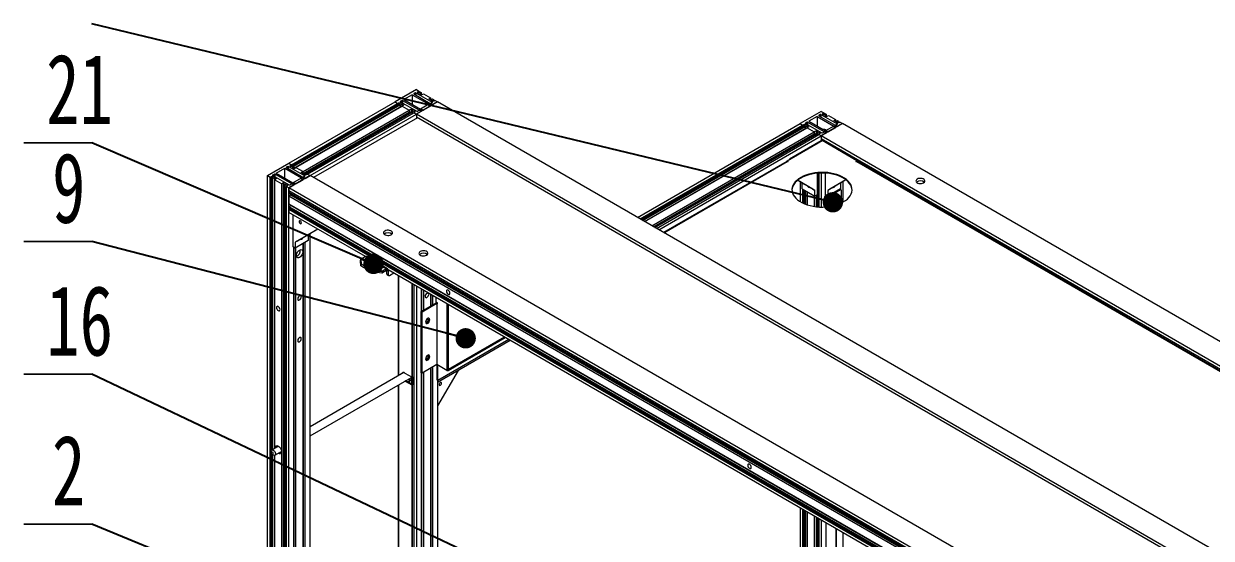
# Model space of a CAD drawing. Header units: millimetres. Extents: x 2 to 8402, y 4 to 5944.
# Drawn here: x 3180 to 4366, y 2655 to 3168 of the extents above; entities that cross this region are included whole.
import ezdxf

# ---------------------------------------------------------------- set-up
doc = ezdxf.new("R2010")
doc.units = ezdxf.units.MM
doc.header["$LTSCALE"] = 20
doc.layers.add('A-TITLEBLOCK', color=7, linetype='Continuous', lineweight=15)
doc.styles.add('SLDTEXTSTYLE1', font='TXT', dxfattribs={"width": 0.7})
doc.dimstyles.new('SLDDIMSTYLE1', dxfattribs={"dimtxt": 0.18, "dimasz": 20.32, "dimexe": 0, "dimexo": 0.0625, "dimgap": 0, "dimtad": 0, "dimtih": 1, "dimtoh": 1, "dimdec": 0, "dimrnd": 1e-09, "dimzin": 0, "dimdsep": 46, "dimtxsty": 'Standard', "dimblk1": 'DOT', "dimblk2": 'DOT', "dimsah": 1, "dimcen": 0.09, "dimadec": 0, "dimazin": 0, "dimtfac": 20.32, "dimtdec": 0, "dimtofl": 0, "dimtmove": 0, "dimatfit": 3, "dimldrblk": 'DOT', "dimfxl": 0, "dimfrac": 2, "dimtolj": 1, "dimtzin": 0, "dimarcsym": 0})

# ---------------------------------------------------------------- blocks, each defined once
blk = doc.blocks.new('_DOT')
at = {"color": 0, "linetype": 'ByBlock', "lineweight": -2}
blk.add_line((-0.5, 0), (-1, 0), dxfattribs=at)
at = {"color": 0, "linetype": 'ByBlock', "const_width": 0.5}
blk.add_lwpolyline([(-0.25, 0, 1), (0.25, 0, 1)], format="xyb", close=True, dxfattribs=at)
blk = doc.blocks.new('SW_NOTE_17')
at = {"layer": 'A-TITLEBLOCK', "color": 0}
for p, q in [((-67.9, 0), (0, 0)), ((0, 0), (-67.9, 0)), ((-67.9, 0), (0, 0)), ((0, 0), (-67.9, 0)), ((-67.9, 0), (0, 0)), ((0, 0), (-67.9, 0))]:
    blk.add_line(p, q, dxfattribs=at)
at = {"layer": 'A-TITLEBLOCK', "color": 0, "insert": (-23.1, 88.7), "char_height": 70, "attachment_point": 2, "style": 'SLDTEXTSTYLE1'}
blk.add_mtext('2', dxfattribs=at)
blk = doc.blocks.new('SW_NOTE_20')
at = {"layer": 'A-TITLEBLOCK', "color": 0}
for p, q in [((-67.9, 0), (0, 0)), ((0, 0), (-67.9, 0)), ((-67.9, 0), (0, 0)), ((0, 0), (-67.9, 0)), ((-67.9, 0), (0, 0)), ((0, 0), (-67.9, 0))]:
    blk.add_line(p, q, dxfattribs=at)
at = {"layer": 'A-TITLEBLOCK', "color": 0, "insert": (-23, 88.7), "char_height": 70, "attachment_point": 2, "style": 'SLDTEXTSTYLE1'}
blk.add_mtext('9', dxfattribs=at)
blk = doc.blocks.new('SW_NOTE_21')
at = {"layer": 'A-TITLEBLOCK', "color": 0}
for p, q in [((-67.9, 0), (0, 0)), ((0, 0), (-67.9, 0)), ((-67.9, 0), (0, 0)), ((0, 0), (-67.9, 0)), ((-67.9, 0), (0, 0)), ((0, 0), (-67.9, 0))]:
    blk.add_line(p, q, dxfattribs=at)
at = {"layer": 'A-TITLEBLOCK', "color": 0, "insert": (-12.2, 88.7), "char_height": 70, "attachment_point": 2, "style": 'SLDTEXTSTYLE1'}
blk.add_mtext('21', dxfattribs=at)
blk = doc.blocks.new('SW_NOTE_22')
at = {"layer": 'A-TITLEBLOCK', "color": 0}
for p, q in [((-67.9, 0), (0, 0)), ((0, 0), (-67.9, 0)), ((-67.9, 0), (0, 0)), ((0, 0), (-67.9, 0)), ((-67.9, 0), (0, 0)), ((0, 0), (-67.9, 0))]:
    blk.add_line(p, q, dxfattribs=at)
at = {"layer": 'A-TITLEBLOCK', "color": 0, "insert": (-12.1, 88.7), "char_height": 70, "attachment_point": 2, "style": 'SLDTEXTSTYLE1'}
blk.add_mtext('16', dxfattribs=at)

msp = doc.modelspace()

# ---------------------------------------------------------------- linework, layer by layer
at = {"color": 7, "linetype": 'Continuous', "lineweight": 15}
for p, q in [((3572.058, 3102.343), (3550.845, 3090.097)), ((3567.992, 3097.343), (3559.507, 3092.444)), ((3567.992, 3097.343), (3584.609, 3087.75)), ((3567.992, 3097.343), (3567.992, 3087.546)), ((3570.998, 3099.282), (3569.583, 3098.465)), ((3569.583, 3098.057), (3585.847, 3088.668)), ((3571.705, 3099.282), (3587.968, 3089.893)), ((3572.058, 3102.343), (3574.533, 3100.915)), ((3573.826, 3100.098), (3572.765, 3099.486)), ((3572.765, 3099.486), (3573.826, 3098.874)), ((3574.533, 3100.915), (3573.472, 3100.302)), ((3573.472, 3100.302), (3573.826, 3100.098)), ((3573.826, 3098.874), (3575.947, 3100.098)), ((3573.826, 3100.098), (3573.826, 3098.874)), ((3574.533, 3100.915), (3574.533, 3099.282)), ((3577.008, 3099.486), (3575.24, 3098.465)), ((3575.24, 3098.465), (3577.361, 3097.241)), ((3575.947, 3100.098), (3577.008, 3099.486)), ((3577.008, 3099.486), (3577.008, 3097.445)), ((3577.361, 3097.241), (3579.129, 3098.261)), ((3579.129, 3098.261), (3586.2, 3094.179)), ((3444.779, 3028.867), (3550.845, 3090.097)), ((3447.254, 3027.438), (3553.32, 3088.668)), ((3447.254, 3026.213), (3553.32, 3087.444)), ((3448.668, 3026.621), (3554.734, 3087.852)), ((3449.729, 3026.009), (3555.795, 3087.24)), ((3449.729, 3023.968), (3555.795, 3085.198)), ((3451.85, 3024.785), (3557.916, 3086.015)), ((3550.845, 3090.097), (3553.32, 3088.668)), ((3553.32, 3088.668), (3554.381, 3089.281)), ((3553.32, 3088.668), (3553.32, 3087.444)), ((3553.32, 3087.444), (3553.673, 3087.24)), ((3554.381, 3089.281), (3554.734, 3089.077)), ((3554.381, 3089.281), (3554.381, 3087.648)), ((3554.734, 3089.077), (3555.795, 3089.689)), ((3556.855, 3089.077), (3554.734, 3087.852)), ((3554.734, 3089.077), (3554.734, 3087.852)), ((3554.734, 3087.852), (3555.795, 3087.24)), ((3555.795, 3089.689), (3556.855, 3089.077)), ((3555.795, 3089.689), (3555.795, 3088.464)), ((3555.795, 3087.24), (3557.562, 3088.26)), ((3555.795, 3087.24), (3555.795, 3085.198)), ((3555.795, 3085.198), (3556.148, 3084.994)), ((3556.148, 3090.709), (3557.562, 3091.526)), ((3556.148, 3090.301), (3572.412, 3080.913)), ((3557.562, 3088.26), (3559.684, 3087.036)), ((3557.562, 3088.26), (3557.562, 3085.811)), ((3559.684, 3087.036), (3557.916, 3086.015)), ((3557.916, 3086.015), (3564.987, 3081.933)), ((3558.27, 3091.526), (3574.533, 3082.137)), ((3559.507, 3092.444), (3576.124, 3082.852)), ((3593.271, 3090.097), (3572.058, 3077.851)), ((3584.609, 3087.75), (3576.124, 3082.852)), ((3586.2, 3086.015), (3579.129, 3081.933)), ((3584.433, 3093.159), (3586.2, 3094.179)), ((3586.554, 3091.934), (3584.433, 3093.159)), ((3586.554, 3088.26), (3584.433, 3087.036)), ((3584.433, 3087.036), (3586.2, 3086.015)), ((3586.2, 3094.179), (3586.2, 3092.138)), ((3588.322, 3092.955), (3586.554, 3091.934)), ((3587.968, 3089.485), (3586.554, 3088.668)), ((3588.322, 3087.24), (3586.554, 3088.26)), ((3586.554, 3088.26), (3586.554, 3086.219)), ((3587.261, 3091.118), (3589.382, 3092.342)), ((3588.322, 3090.505), (3587.261, 3091.118)), ((3589.382, 3092.342), (3588.322, 3092.955)), ((3589.382, 3091.118), (3588.322, 3090.505)), ((3593.271, 3090.097), (3588.322, 3087.24)), ((3589.382, 3092.342), (3589.382, 3091.118)), ((3589.736, 3090.914), (3589.382, 3091.118)), ((3590.797, 3091.526), (3589.736, 3090.914)), ((3590.797, 3091.526), (3593.271, 3090.097)), ((4513.217, 2559.024), (3593.271, 3090.097)), ((3458.921, 3020.702), (3564.987, 3081.933)), ((3458.921, 3018.661), (3564.987, 3079.892)), ((3461.042, 3019.478), (3567.108, 3080.708)), ((3462.103, 3018.866), (3568.169, 3080.096)), ((3463.517, 3018.049), (3569.583, 3079.28)), ((3465.992, 3016.62), (3572.058, 3077.851)), ((3573.084, 3074.401), (3469.493, 3014.6)), ((3566.755, 3082.954), (3564.987, 3081.933)), ((3564.987, 3081.933), (3564.987, 3079.892)), ((3565.34, 3079.688), (3564.987, 3079.892)), ((3568.876, 3081.729), (3566.755, 3082.954)), ((3566.755, 3082.954), (3566.755, 3080.504)), ((3567.108, 3080.708), (3568.876, 3081.729)), ((3567.108, 3080.708), (3568.169, 3080.096)), ((3570.29, 3081.321), (3568.169, 3080.096)), ((3568.169, 3080.096), (3568.169, 3078.463)), ((3569.583, 3079.28), (3570.644, 3079.892)), ((3569.583, 3079.28), (3572.058, 3077.851)), ((3571.351, 3080.708), (3570.29, 3081.321)), ((3570.29, 3081.321), (3570.29, 3080.096)), ((3570.29, 3080.096), (3571.351, 3080.708)), ((3570.644, 3079.892), (3570.29, 3080.096)), ((3570.29, 3080.096), (3570.29, 3079.688)), ((3577.008, 3080.708), (3572.058, 3077.851)), ((3572.058, 3077.851), (3572.058, 3073.809)), ((4492.004, 2546.778), (3572.058, 3077.851)), ((3572.058, 3077.851), (3572.058, 3074.993)), ((4489.529, 2545.349), (3572.058, 3074.993)), ((3573.119, 3080.913), (3574.533, 3081.729)), ((3575.24, 3081.729), (3577.361, 3082.954)), ((3577.008, 3080.708), (3575.24, 3081.729)), ((3577.361, 3082.954), (3579.129, 3081.933)), ((3577.361, 3082.954), (3577.361, 3080.913)), ((3976.523, 3080.667), (3955.31, 3068.421)), ((3972.457, 3075.667), (3963.972, 3070.768)), ((3972.457, 3075.667), (3989.074, 3066.074)), ((3972.457, 3075.667), (3972.457, 3065.87)), ((3975.463, 3077.605), (3974.048, 3076.789)), ((3974.048, 3076.381), (3990.312, 3066.992)), ((3976.17, 3077.605), (3992.433, 3068.217)), ((3976.523, 3080.667), (3978.998, 3079.238)), ((3978.291, 3078.422), (3977.23, 3077.81)), ((3977.23, 3077.81), (3978.291, 3077.197)), ((3978.998, 3079.238), (3977.937, 3078.626)), ((3977.937, 3078.626), (3978.291, 3078.422)), ((3978.291, 3077.197), (3980.412, 3078.422)), ((3978.291, 3078.422), (3978.291, 3077.197)), ((3978.998, 3079.238), (3978.998, 3077.605)), ((3981.473, 3077.81), (3979.705, 3076.789)), ((3979.705, 3076.789), (3981.827, 3075.564)), ((3980.412, 3078.422), (3981.473, 3077.81)), ((3981.473, 3077.81), (3981.473, 3075.769)), ((3981.827, 3075.564), (3983.594, 3076.585)), ((3983.594, 3076.585), (3990.665, 3072.503)), ((3988.898, 3071.482), (3990.665, 3072.503)), ((3990.665, 3072.503), (3990.665, 3070.462)), ((3793.065, 2974.759), (3955.31, 3068.421)), ((3795.54, 2973.33), (3957.785, 3066.992)), ((3796.601, 2972.718), (3957.785, 3065.767)), ((3796.954, 2972.514), (3959.199, 3066.176)), ((3798.015, 2971.901), (3960.26, 3065.563)), ((3799.783, 2970.881), (3960.26, 3063.522)), ((3800.136, 2970.677), (3962.381, 3064.339)), ((3807.207, 2966.595), (3969.452, 3060.257)), ((3955.31, 3068.421), (3957.785, 3066.992)), ((3957.785, 3066.992), (3958.846, 3067.604)), ((3957.785, 3066.992), (3957.785, 3065.767)), ((3957.785, 3065.767), (3958.138, 3065.563)), ((3958.846, 3067.604), (3959.199, 3067.4)), ((3958.846, 3067.604), (3958.846, 3065.972)), ((3959.199, 3067.4), (3960.26, 3068.013)), ((3961.32, 3067.4), (3959.199, 3066.176)), ((3959.199, 3067.4), (3959.199, 3066.176)), ((3959.199, 3066.176), (3960.26, 3065.563)), ((3960.26, 3068.013), (3961.32, 3067.4)), ((3960.26, 3068.013), (3960.26, 3066.788)), ((3960.26, 3065.563), (3962.028, 3066.584)), ((3960.26, 3065.563), (3960.26, 3063.522)), ((3960.26, 3063.522), (3960.613, 3063.318)), ((3960.613, 3069.033), (3962.028, 3069.85)), ((3960.613, 3068.625), (3976.877, 3059.236)), ((3962.028, 3066.584), (3964.149, 3065.359)), ((3962.028, 3066.584), (3962.028, 3064.135)), ((3964.149, 3065.359), (3962.381, 3064.339)), ((3962.381, 3064.339), (3969.452, 3060.257)), ((3962.735, 3069.85), (3978.998, 3060.461)), ((3963.972, 3070.768), (3980.589, 3061.175)), ((3971.22, 3061.277), (3969.452, 3060.257)), ((3969.452, 3060.257), (3969.452, 3058.215)), ((3973.341, 3060.053), (3971.22, 3061.277)), ((3971.22, 3061.277), (3971.22, 3058.828)), ((3971.573, 3059.032), (3973.341, 3060.053)), ((3997.736, 3068.421), (3976.523, 3056.175)), ((3977.584, 3059.236), (3978.998, 3060.053)), ((3979.797, 3062.681), (3978.889, 3062.157)), ((3979.149, 3062.307), (3979.337, 3062.73)), ((3979.705, 3060.053), (3981.827, 3061.277)), ((3981.473, 3059.032), (3979.705, 3060.053)), ((3989.074, 3066.074), (3980.589, 3061.175)), ((3981.827, 3061.277), (3983.594, 3060.257)), ((3981.827, 3061.277), (3981.827, 3059.236)), ((3990.665, 3064.339), (3983.594, 3060.257)), ((3991.019, 3070.258), (3988.898, 3071.482)), ((3991.019, 3066.584), (3988.898, 3065.359)), ((3988.898, 3065.359), (3990.665, 3064.339)), ((3992.787, 3071.278), (3991.019, 3070.258)), ((3992.433, 3067.809), (3991.019, 3066.992)), ((3992.787, 3065.563), (3991.019, 3066.584)), ((3991.019, 3066.584), (3991.019, 3064.543)), ((3991.726, 3069.441), (3993.847, 3070.666)), ((3992.787, 3068.829), (3991.726, 3069.441)), ((3993.847, 3070.666), (3992.787, 3071.278)), ((3993.847, 3069.441), (3992.787, 3068.829)), ((3997.736, 3068.421), (3992.787, 3065.563)), ((3993.847, 3070.666), (3993.847, 3069.441)), ((3994.201, 3069.237), (3993.847, 3069.441)), ((3995.262, 3069.85), (3994.201, 3069.237)), ((3995.262, 3069.85), (3997.736, 3068.421)), ((4917.682, 2537.347), (3997.736, 3068.421)), ((3808.975, 2965.574), (3969.452, 3058.215)), ((3809.328, 2965.37), (3971.573, 3059.032)), ((3810.389, 2964.758), (3972.634, 3058.42)), ((3811.803, 2963.941), (3974.048, 3057.603)), ((3814.278, 2962.513), (3976.523, 3056.175)), ((3942.441, 3031.437), (3977.23, 3051.521)), ((3976.523, 3051.275), (3944.703, 3032.906)), ((3969.805, 3058.011), (3969.452, 3058.215)), ((3971.573, 3059.032), (3972.634, 3058.42)), ((3974.755, 3059.644), (3972.634, 3058.42)), ((3972.634, 3058.42), (3972.634, 3056.787)), ((3974.048, 3057.603), (3975.109, 3058.216)), ((3974.048, 3057.603), (3976.523, 3056.175)), ((3975.816, 3059.032), (3974.755, 3059.644)), ((3974.755, 3059.644), (3974.755, 3058.42)), ((3974.755, 3058.42), (3975.816, 3059.032)), ((3975.109, 3058.216), (3974.755, 3058.42)), ((3974.755, 3058.42), (3974.755, 3058.012)), ((3981.473, 3059.032), (3976.523, 3056.175)), ((4896.469, 2525.101), (3976.523, 3056.175)), ((3976.523, 3056.175), (3976.523, 3053.317)), ((3976.523, 3056.175), (3976.523, 3051.275)), ((4893.994, 2523.672), (3976.523, 3053.317)), ((3977.938, 3052.5), (3976.523, 3051.684)), ((3977.018, 3051.398), (3976.523, 3051.684)), ((3976.523, 3051.684), (3976.523, 3051.275)), ((3976.665, 3051.194), (3976.523, 3051.275)), ((4012.02, 3031.437), (3977.23, 3051.521)), ((3423.566, 3016.62), (3444.779, 3028.867)), ((3443.718, 3025.805), (3442.304, 3024.989)), ((3442.304, 3024.58), (3458.568, 3015.192)), ((3444.425, 3025.805), (3460.689, 3016.416)), ((3444.779, 3028.867), (3447.254, 3027.438)), ((3446.547, 3026.621), (3445.486, 3026.009)), ((3445.486, 3026.009), (3446.547, 3025.397)), ((3447.254, 3027.438), (3446.193, 3026.826)), ((3446.193, 3026.826), (3446.547, 3026.621)), ((3446.547, 3025.397), (3448.668, 3026.621)), ((3446.547, 3025.397), (3446.547, 3026.621)), ((3447.254, 3027.438), (3447.254, 3026.213)), ((3447.254, 3025.805), (3447.254, 3027.438)), ((3447.254, 3026.213), (3447.607, 3026.009)), ((3449.729, 3026.009), (3447.961, 3024.989)), ((3447.961, 3024.989), (3450.082, 3023.764)), ((3448.668, 3026.621), (3449.729, 3026.009)), ((3449.729, 3026.009), (3449.729, 3023.968)), ((3450.082, 3023.764), (3451.85, 3024.785)), ((3451.85, 3024.785), (3458.921, 3020.702)), ((3942.041, 3030.823), (3818.994, 2959.79)), ((3942.441, 3031.437), (3943.572, 3030.784)), ((3942.441, 3030.784), (3942.441, 3031.437)), ((3943.006, 3030.457), (3942.441, 3030.784)), ((3943.572, 3030.784), (3943.006, 3030.457)), ((3944.703, 3032.906), (3944.845, 3032.825)), ((3944.703, 3032.906), (3944.703, 3032.743)), ((4010.889, 3030.784), (4012.02, 3031.437)), ((4011.454, 3030.457), (4010.889, 3030.784)), ((4012.02, 3030.784), (4011.454, 3030.457)), ((4012.02, 3030.784), (4012.02, 3031.437)), ((4860.76, 2541.225), (4012.02, 3031.192)), ((4012.02, 3030.784), (4859.841, 2541.347)), ((4860.241, 2541.387), (4012.42, 3030.823)), ((3423.566, 3016.62), (3426.041, 3015.192)), ((3423.566, 2182.932), (3423.566, 3016.62)), ((3426.041, 3015.192), (3427.101, 3015.804)), ((3426.041, 2181.504), (3426.041, 3015.192)), ((3427.101, 3015.804), (3427.455, 3015.6)), ((3427.101, 2182.116), (3427.101, 3015.804)), ((3427.455, 3015.6), (3428.515, 3016.212)), ((3429.576, 3015.6), (3427.455, 3014.375)), ((3427.455, 3014.375), (3427.455, 3015.6)), ((3427.455, 3014.375), (3428.516, 3013.763)), ((3427.455, 2742.597), (3427.455, 3014.375)), ((3428.515, 3016.212), (3429.576, 3015.6)), ((3428.515, 3014.988), (3428.515, 3016.212)), ((3428.516, 3013.763), (3430.283, 3014.784)), ((3428.516, 2743.279), (3428.516, 3013.763)), ((3428.869, 3017.233), (3430.283, 3018.049)), ((3428.869, 3016.825), (3445.133, 3007.436)), ((3430.283, 3014.784), (3432.405, 3013.559)), ((3430.283, 2744.299), (3430.283, 3014.784)), ((3432.405, 3013.559), (3430.637, 3012.538)), ((3430.637, 3012.538), (3437.708, 3008.456)), ((3430.637, 2744.503), (3430.637, 3012.538)), ((3430.99, 3018.049), (3447.254, 3008.66)), ((3432.228, 3018.968), (3440.713, 3023.866)), ((3432.228, 3018.968), (3448.845, 3009.375)), ((3440.713, 3023.866), (3457.33, 3014.273)), ((3440.713, 3014.069), (3440.713, 3023.866)), ((3465.992, 3016.62), (3444.779, 3004.374)), ((3448.845, 3009.375), (3457.33, 3014.273)), ((3451.85, 3008.456), (3458.921, 3012.538)), ((3457.153, 3019.682), (3458.921, 3020.702)), ((3459.275, 3018.457), (3457.153, 3019.682)), ((3459.275, 3014.784), (3457.153, 3013.559)), ((3457.153, 3013.559), (3458.921, 3012.538)), ((3458.921, 3018.661), (3458.921, 3020.702)), ((3461.042, 3019.478), (3459.275, 3018.457)), ((3460.689, 3016.008), (3459.275, 3015.192)), ((3461.042, 3013.763), (3459.275, 3014.784)), ((3459.275, 3012.743), (3459.275, 3014.784)), ((3459.982, 3017.641), (3462.103, 3018.866)), ((3461.042, 3017.029), (3459.982, 3017.641)), ((3462.103, 3018.866), (3461.042, 3019.478)), ((3462.103, 3017.641), (3461.042, 3017.029)), ((3461.042, 3013.763), (3465.992, 3016.62)), ((3462.103, 3017.641), (3462.103, 3018.866)), ((3462.457, 3017.437), (3462.103, 3017.641)), ((3463.517, 3018.049), (3462.457, 3017.437)), ((3463.517, 3018.049), (3465.992, 3016.62)), ((4385.938, 2485.547), (3465.992, 3016.62)), ((3972.281, 3018.964), (3972.281, 2997.383)), ((3972.634, 3018.997), (3972.634, 2985.422)), ((3974.048, 3019.104), (3974.048, 2985.315)), ((3976.523, 3019.197), (3976.523, 2985.222)), ((3980.766, 2997.383), (3980.766, 3019.081)), ((3439.476, 3009.477), (3437.708, 3008.456)), ((3437.708, 2174.768), (3437.708, 3008.456)), ((3441.597, 3008.252), (3439.476, 3009.477)), ((3439.476, 2175.789), (3439.476, 3009.477)), ((3439.829, 3007.232), (3441.597, 3008.252)), ((3440.89, 3006.619), (3439.829, 3007.232)), ((3439.829, 2173.544), (3439.829, 3007.232)), ((3443.011, 3007.844), (3440.89, 3006.619)), ((3440.89, 2172.931), (3440.89, 3006.619)), ((3442.304, 3005.803), (3443.365, 3006.415)), ((3442.304, 3005.803), (3444.779, 3004.374)), ((3442.304, 2172.115), (3442.304, 3005.803)), ((3444.072, 3007.232), (3443.011, 3007.844)), ((3443.011, 3006.62), (3443.011, 3007.844)), ((3443.011, 3006.619), (3444.072, 3007.232)), ((3443.365, 3006.415), (3443.011, 3006.619)), ((3443.011, 3006.211), (3443.011, 3006.619)), ((3444.779, 3004.374), (3449.729, 3007.232)), ((3444.779, 2170.686), (3444.779, 3004.374)), ((4364.725, 2473.301), (3444.779, 3004.374)), ((3444.779, 3004.374), (3444.779, 3001.516)), ((4364.725, 2470.443), (3444.779, 3001.516)), ((3446.193, 3000.7), (3444.779, 2999.883)), ((3445.84, 3007.436), (3447.254, 3008.252)), ((3447.961, 3008.252), (3450.082, 3009.477)), ((3449.729, 3007.232), (3447.961, 3008.252)), ((3450.082, 3009.477), (3451.85, 3008.456)), ((3450.082, 3007.436), (3450.082, 3009.477)), ((3959.553, 3007.998), (3952.773, 3011.913)), ((3957.431, 3009.222), (3952.773, 3011.912)), ((3968.038, 3003.099), (3952.774, 3011.914)), ((3970.159, 3001.875), (3952.775, 3011.914)), ((3955.31, 3010.447), (3955.31, 2990.712)), ((3957.431, 3009.222), (3959.553, 3007.998)), ((3957.431, 3003.506), (3957.431, 3009.222)), ((3957.431, 3003.506), (3970.159, 2996.159)), ((3957.785, 3003.302), (3957.785, 2989.348)), ((3958.846, 3002.69), (3958.846, 2988.851)), ((3959.199, 3002.486), (3959.199, 2988.695)), ((3959.553, 3007.999), (3959.553, 3007.998)), ((3960.26, 3001.874), (3960.26, 2988.255)), ((3962.028, 3000.853), (3962.028, 2987.606)), ((3962.381, 3000.649), (3962.381, 2987.488)), ((3968.038, 3003.099), (3970.159, 3001.875)), ((3970.159, 2996.159), (3970.159, 3001.875)), ((4001.086, 3012.384), (3982.887, 3001.875)), ((3995.615, 3003.506), (3982.887, 2996.159)), ((3985.008, 3003.099), (3982.887, 3001.875)), ((3982.887, 2995.342), (3995.615, 3002.69)), ((3982.887, 3001.875), (3982.887, 2996.159)), ((4001.086, 3012.384), (3985.008, 3003.099)), ((4001.088, 3012.383), (3993.494, 3007.998)), ((3995.615, 3009.222), (3993.494, 3007.998)), ((3993.494, 3007.998), (3993.494, 3007.999)), ((3995.615, 3002.69), (3994.908, 3003.098)), ((3995.12, 3002.976), (3995.12, 3003.221)), ((4001.088, 3012.383), (3995.615, 3009.222)), ((3995.615, 3009.222), (3995.615, 3003.506)), ((3995.615, 3002.69), (3996.322, 3002.282)), ((3996.322, 3002.282), (3996.322, 2989.177)), ((3998.09, 3010.651), (3998.09, 2990.089)), ((4364.725, 2468.81), (3444.779, 2999.883)), ((3444.779, 2999.883), (3444.779, 2998.659)), ((4364.725, 2467.585), (3444.779, 2998.659)), ((3446.547, 2997.229), (3444.779, 2996.209)), ((4364.725, 2465.135), (3444.779, 2996.209)), ((3444.779, 2996.209), (3444.779, 2988.044)), ((3446.547, 2997.638), (3446.547, 2997.229)), ((4364.725, 2467.176), (3446.547, 2997.229)), ((3969.452, 2996.567), (3969.452, 2985.81)), ((3972.281, 2997.383), (3970.159, 2996.159)), ((3971.22, 2996.771), (3971.22, 2985.569)), ((3971.573, 2996.975), (3971.573, 2985.528)), ((3980.059, 2995.342), (3980.766, 2996.567)), ((3982.18, 2994.118), (3980.059, 2995.342)), ((3980.059, 2985.295), (3980.059, 2995.342)), ((3982.887, 2996.159), (3980.766, 2997.383)), ((3980.766, 2996.567), (3981.473, 2996.975)), ((3982.887, 2995.342), (3980.766, 2996.567)), ((3981.473, 2996.975), (3981.473, 2996.975)), ((3982.18, 2994.118), (3982.887, 2995.342)), ((3982.18, 2985.455), (3982.18, 2994.118)), ((4364.725, 2456.97), (3444.779, 2988.044)), ((3444.779, 2985.594), (3446.547, 2986.614)), ((4364.725, 2454.52), (3444.779, 2985.594)), ((3444.779, 2985.594), (3444.779, 2984.369)), ((4364.725, 2453.295), (3444.779, 2984.369)), ((3444.779, 2982.736), (3445.84, 2983.348)), ((4364.725, 2451.663), (3444.779, 2982.736)), ((3444.779, 2982.736), (3444.779, 2979.878)), ((3521.146, 2935.793), (3444.779, 2979.878)), ((4364.725, 2453.295), (3445.84, 2983.757)), ((3445.84, 2983.348), (3445.84, 2983.757)), ((3445.84, 2983.757), (3445.84, 2983.757)), ((4364.725, 2452.887), (3445.84, 2983.348)), ((3446.547, 2986.614), (3446.547, 2987.023)), ((4364.725, 2456.561), (3446.547, 2986.614)), ((3449.022, 2945.583), (3449.022, 2977.429)), ((3473.771, 2963.141), (3451.143, 2950.074)), ((3473.771, 2963.141), (3453.264, 2951.299)), ((3473.773, 2963.14), (3461.749, 2956.197)), ((3463.871, 2957.422), (3461.749, 2956.197)), ((3461.749, 2956.197), (3461.749, 2956.199)), ((3473.773, 2963.14), (3463.871, 2957.422)), ((3463.871, 2957.422), (3463.871, 2951.706)), ((3465.992, 2231.109), (3465.992, 2958.647)), ((3451.143, 2944.358), (3449.022, 2945.583)), ((3449.729, 2234.784), (3449.729, 2945.175)), ((3450.082, 2234.988), (3450.082, 2944.971)), ((3463.871, 2951.706), (3451.143, 2944.358)), ((3453.264, 2951.299), (3451.143, 2950.074)), ((3451.143, 2950.074), (3451.143, 2944.358)), ((3451.85, 2236.009), (3451.85, 2944.767)), ((3458.921, 2240.091), (3458.921, 2948.849)), ((3459.275, 2240.295), (3459.275, 2949.053)), ((3461.042, 2241.315), (3461.042, 2950.073)), ((3516.392, 2931.513), (3516.735, 2933.295)), ((3516.561, 2926.663), (3516.392, 2931.513)), ((3516.904, 2933.344), (3516.735, 2933.295)), ((3516.735, 2933.295), (3516.904, 2928.446)), ((3521.146, 2935.793), (3516.904, 2933.344)), ((3516.904, 2933.344), (3538.117, 2921.098)), ((3521.146, 2935.793), (3542.36, 2923.547)), ((3543.36, 2923.646), (3522.146, 2935.892)), ((3516.904, 2928.446), (3516.561, 2926.663)), ((3516.561, 2926.663), (3526.46, 2920.949)), ((3516.904, 2928.446), (3526.803, 2922.731)), ((3526.46, 2920.949), (3526.803, 2922.731)), ((3537.605, 2919.267), (3526.46, 2920.949)), ((3526.803, 2922.731), (3537.948, 2921.049)), ((3537.948, 2921.049), (3537.605, 2919.267)), ((3537.774, 2919.315), (3537.605, 2919.267)), ((3538.117, 2921.098), (3537.774, 2919.315)), ((3538.117, 2921.098), (3537.948, 2921.049)), ((3542.36, 2923.547), (3538.117, 2921.098)), ((3542.36, 2921.914), (3538.117, 2919.465)), ((3538.117, 2921.098), (3538.117, 2919.465)), ((3542.308, 2921.884), (3542.36, 2921.913)), ((3542.359, 2921.914), (3542.36, 2921.913)), ((3542.36, 2923.547), (3542.36, 2921.914)), ((3543.774, 2922.73), (3542.36, 2921.914)), ((3543.774, 2922.73), (3542.36, 2921.913)), ((3542.36, 2921.913), (3542.36, 2921.914)), ((3543.774, 2921.096), (3542.36, 2921.913)), ((3542.36, 2921.913), (3542.36, 2921.913)), ((3542.36, 2921.913), (3542.36, 2918.647)), ((3542.36, 2918.647), (3543.774, 2917.83)), ((3542.774, 2917.731), (3544.188, 2916.915)), ((3543.774, 2922.73), (3543.774, 2922.73)), ((4264.315, 2506.77), (3543.774, 2922.73)), ((3543.774, 2921.096), (3543.774, 2917.83)), ((3545.188, 2917.014), (3549.432, 2919.463)), ((3567.745, 2815.537), (3567.745, 2908.891)), ((3568.31, 2815.864), (3568.31, 2908.565)), ((3569.583, 2907.83), (3569.583, 2457.892)), ((3572.058, 2906.401), (3572.058, 2268.659)), ((3577.008, 2903.544), (3577.008, 2271.516)), ((3577.361, 2903.34), (3577.361, 2881.268)), ((3579.129, 2902.319), (3579.129, 2882.289)), ((3586.2, 2898.237), (3586.2, 2886.371)), ((3586.554, 2898.033), (3586.554, 2886.575)), ((3588.322, 2897.013), (3588.322, 2887.595)), ((3591.857, 2890.453), (3591.857, 2894.972)), ((3577.008, 2881.064), (3591.857, 2889.636)), ((3577.715, 2880.656), (3592.564, 2889.228)), ((3593.271, 2889.637), (3591.857, 2890.453)), ((3591.857, 2889.636), (3592.564, 2889.228)), ((3593.271, 2889.636), (3592.564, 2889.228)), ((3592.564, 2889.228), (3592.564, 2827.988)), ((3592.564, 2889.228), (3593.271, 2888.82)), ((3593.271, 2888.82), (3593.271, 2889.637)), ((3577.008, 2881.064), (3577.715, 2880.656)), ((3577.008, 2819.824), (3577.008, 2881.064)), ((3577.715, 2819.415), (3577.715, 2880.656)), ((3593.271, 2810.432), (3665.786, 2852.294)), ((3664.371, 2853.11), (3593.484, 2812.188)), ((3603.878, 2822.273), (3660.833, 2855.153)), ((3660.126, 2855.561), (3604.09, 2823.212)), ((3660.833, 2855.153), (3604.09, 2822.395)), ((3592.564, 2827.988), (3577.715, 2819.415)), ((3586.2, 2824.314), (3586.2, 2276.823)), ((3586.554, 2824.518), (3586.554, 2279.068)), ((3588.322, 2825.538), (3588.322, 2278.048)), ((3602.464, 2822.273), (3592.564, 2827.988)), ((3592.776, 2812.596), (3592.776, 2827.865)), ((3593.484, 2812.188), (3593.484, 2827.457)), ((3604.09, 2823.212), (3604.09, 2822.395)), ((3559.521, 2820.061), (3465.992, 2766.068)), ((3465.992, 2756.831), (3567.108, 2815.204)), ((3560.674, 2819.619), (3567.745, 2815.537)), ((3561.239, 2811.78), (3560.674, 2811.454)), ((3567.745, 2807.372), (3560.674, 2811.454)), ((3568.31, 2807.698), (3561.239, 2811.78)), ((3564.987, 2811.808), (3566.755, 2812.828)), ((3564.987, 2811.808), (3564.987, 2809.617)), ((3567.108, 2814.175), (3566.165, 2814.659)), ((3566.755, 2812.828), (3566.755, 2808.596)), ((3567.108, 2815.904), (3567.108, 2808.392)), ((3568.31, 2815.864), (3567.745, 2815.537)), ((3568.169, 2815.782), (3568.169, 2807.78)), ((3577.008, 2819.824), (3577.715, 2819.415)), ((3577.361, 2819.62), (3577.361, 2273.762)), ((3579.129, 2820.232), (3579.129, 2272.741)), ((3592.776, 2812.596), (3593.484, 2812.188)), ((3613.778, 2822.27), (3593.271, 2786.751)), ((3593.271, 2812.31), (3593.271, 2810.432)), ((3593.271, 2812.31), (3593.271, 2280.905)), ((3568.31, 2807.698), (3567.745, 2807.372)), ((3567.745, 2498.719), (3567.745, 2807.372)), ((3568.31, 2499.046), (3568.31, 2807.698)), ((3427.101, 2741.447), (3427.101, 2740.223)), ((3434.35, 2746.647), (3427.723, 2742.821)), ((3430.723, 2737.625), (3437.349, 2741.45)), ((3433.837, 2746.928), (3433.819, 2746.55)), ((3433.819, 2746.55), (3433.824, 2746.343)), ((3436.823, 2741.147), (3437.337, 2740.865)), ((3427.455, 2274.311), (3427.455, 2739.106)), ((3428.162, 2738.386), (3429.222, 2737.773)), ((3428.516, 2274.992), (3428.516, 2738.182)), ((3430.283, 2276.013), (3430.283, 2737.489)), ((3430.637, 2276.217), (3430.637, 2737.581)), ((3955.31, 2685.155), (3955.31, 2580.259)), ((3957.785, 2683.726), (3957.785, 2581.688)), ((3958.846, 2683.114), (3958.846, 2582.3)), ((3959.199, 2682.91), (3959.199, 2582.504)), ((3960.26, 2682.297), (3960.26, 2583.117)), ((3962.028, 2681.277), (3962.028, 2584.137)), ((3962.381, 2681.073), (3962.381, 2584.341)), ((3969.452, 2676.991), (3969.452, 2542.978)), ((3971.22, 2675.97), (3971.22, 2541.958)), ((3971.573, 2675.766), (3971.573, 2541.754)), ((3972.634, 2675.154), (3972.634, 2502.764)), ((3974.048, 2674.337), (3974.048, 2503.58)), ((3976.523, 2672.909), (3976.523, 2484.07)), ((3980.92, 2670.37), (3980.92, 2318.124)), ((3991.196, 2312.001), (3991.196, 2664.438)), ((3991.761, 2312.327), (3991.761, 2664.112)), ((3998.267, 2319.51), (3998.267, 2660.356))]:
    msp.add_line(p, q, dxfattribs=at)
at = {"color": 8, "linetype": 'Continuous', "lineweight": 15}
for p, q in [((3569.583, 3098.465), (3569.583, 3098.057)), ((3570.998, 3099.282), (3570.998, 3097.241)), ((3571.705, 3099.282), (3571.705, 3096.832)), ((3556.148, 3090.709), (3556.148, 3090.301)), ((3557.562, 3091.526), (3557.562, 3089.485)), ((3558.27, 3091.526), (3558.27, 3089.077)), ((3587.968, 3089.893), (3587.968, 3089.485)), ((3574.533, 3082.137), (3574.533, 3081.729)), ((3974.048, 3076.789), (3974.048, 3076.381)), ((3975.463, 3077.605), (3975.463, 3075.564)), ((3976.17, 3077.605), (3976.17, 3075.156)), ((3960.613, 3069.033), (3960.613, 3068.625)), ((3962.028, 3069.85), (3962.028, 3067.809)), ((3962.735, 3069.85), (3962.735, 3067.4)), ((3978.998, 3060.461), (3978.998, 3060.053)), ((3992.433, 3068.217), (3992.433, 3067.809)), ((3442.304, 3024.58), (3442.304, 3024.989)), ((3443.718, 3023.764), (3443.718, 3025.805)), ((3444.425, 3023.356), (3444.425, 3025.805)), ((3819.229, 2959.655), (3942.441, 3030.784)), ((3428.869, 3016.824), (3428.869, 3017.233)), ((3430.283, 3016.008), (3430.283, 3018.049)), ((3430.99, 3015.6), (3430.99, 3018.049)), ((3460.689, 3016.008), (3460.689, 3016.416)), ((3447.254, 3008.252), (3447.254, 3008.66)), ((3545.188, 2921.913), (3543.774, 2921.096)), ((3553.815, 2916.933), (3553.815, 2816.767)), ((3554.522, 2817.175), (3554.522, 2916.525)), ((3602.464, 2888.849), (3602.464, 2822.273)), ((3603.878, 2888.032), (3603.878, 2822.273)), ((3553.815, 2807.53), (3553.815, 2506.353)), ((3554.522, 2506.353), (3554.522, 2807.938)), ((3981.155, 2670.235), (3981.155, 2317.797))]:
    msp.add_line(p, q, dxfattribs=at)
at = {"color": 7, "linetype": 'Continuous', "lineweight": 15, "flags": 128}
for points in [[(4007.225, 3002.209), (4007.131, 3003.288), (4006.693, 3005.146), (4005.909, 3006.966), (4004.789, 3008.726), (4003.345, 3010.406), (4001.596, 3011.986), (3999.561, 3013.448), (3997.264, 3014.774), (3994.732, 3015.949), (3991.995, 3016.959), (3989.085, 3017.792), (3986.036, 3018.439), (3982.884, 3018.891), (3979.665, 3019.144), (3976.418, 3019.195), (3973.18, 3019.043), (3969.99, 3018.689), (3966.885, 3018.139), (3963.901, 3017.398), (3961.073, 3016.475), (3958.435, 3015.381), (3956.017, 3014.129), (3953.848, 3012.733), (3951.953, 3011.21), (3950.354, 3009.578), (3949.071, 3007.855), (3948.117, 3006.062), (3947.505, 3004.221), (3947.241, 3002.352), (3947.236, 3002.209)], [(3998.444, 2990.29), (4000.613, 2991.686), (4002.508, 2993.209), (4004.106, 2994.841), (4005.39, 2996.564), (4006.344, 2998.356), (4006.956, 3000.198), (4007.219, 3002.067), (4007.131, 3003.942), (4006.693, 3005.8), (4005.909, 3007.619), (4004.789, 3009.38), (4003.345, 3011.06), (4001.596, 3012.64), (3999.561, 3014.101), (3997.264, 3015.427), (3994.732, 3016.602), (3991.995, 3017.612), (3989.085, 3018.445), (3986.036, 3019.092), (3982.884, 3019.544), (3979.665, 3019.798), (3976.418, 3019.848), (3973.18, 3019.696), (3969.99, 3019.343), (3966.885, 3018.792), (3963.901, 3018.051), (3961.073, 3017.128), (3958.435, 3016.034), (3956.017, 3014.782), (3953.848, 3013.386), (3951.953, 3011.863), (3950.354, 3010.231), (3949.071, 3008.508), (3948.117, 3006.716), (3947.505, 3004.874), (3947.241, 3003.005), (3947.329, 3001.13), (3947.768, 2999.272), (3948.552, 2997.453), (3949.672, 2995.692), (3951.115, 2994.012), (3952.865, 2992.432), (3954.9, 2990.971), (3957.197, 2989.645), (3959.729, 2988.47), (3962.465, 2987.46), (3965.376, 2986.627), (3968.425, 2985.98), (3971.577, 2985.528), (3974.796, 2985.275), (3978.043, 2985.224), (3981.28, 2985.376), (3984.47, 2985.729), (3987.576, 2986.28), (3990.56, 2987.021), (3993.387, 2987.944), (3996.026, 2989.038), (3998.444, 2990.29)], [(4078.7, 3009.435), (4079.468, 3010.027), (4079.915, 3010.72), (4080.007, 3011.458), (4079.734, 3012.18), (4079.121, 3012.829), (4078.215, 3013.352), (4077.091, 3013.706), (4075.839, 3013.863), (4074.562, 3013.811), (4073.362, 3013.552), (4072.336, 3013.109), (4071.569, 3012.517), (4071.121, 3011.825), (4071.03, 3011.087), (4071.302, 3010.364), (4071.916, 3009.716), (4072.821, 3009.193), (4073.946, 3008.838), (4075.197, 3008.681), (4076.475, 3008.734), (4077.675, 3008.992), (4078.7, 3009.435)], [(3987.976, 3004.813), (3988.448, 3004.831), (3989.251, 3005.14)], [(3989.251, 3005.14), (3990.055, 3005.759), (3990.527, 3006.286)], [(3989.251, 2996.975), (3989.928, 2997.21), (3990.501, 2997.098), (3990.884, 2996.657), (3991.019, 2995.954), (3990.884, 2995.095), (3990.501, 2994.212), (3989.928, 2993.438), (3989.251, 2992.892), (3988.575, 2992.657), (3988.001, 2992.768), (3987.618, 2993.209), (3987.483, 2993.913), (3987.618, 2994.772), (3988.001, 2995.655), (3988.575, 2996.429), (3989.251, 2996.975)], [(3454.926, 2970.753), (3455.015, 2970.187), (3455.268, 2969.603), (3455.646, 2969.093), (3456.093, 2968.733), (3456.539, 2968.577), (3456.918, 2968.651), (3457.171, 2968.942), (3457.259, 2969.406), (3457.171, 2969.973), (3456.918, 2970.556), (3456.539, 2971.067), (3456.093, 2971.427), (3455.646, 2971.582), (3455.268, 2971.509), (3455.015, 2971.218), (3454.926, 2970.753)], [(3456.231, 2953.012), (3456.703, 2953.031), (3457.507, 2953.34)], [(3457.507, 2953.34), (3458.31, 2953.958), (3458.783, 2954.486)], [(3546.956, 2957.635), (3547.723, 2958.227), (3548.171, 2958.92), (3548.262, 2959.657), (3547.99, 2960.38), (3547.376, 2961.029), (3546.471, 2961.552), (3545.346, 2961.906), (3544.095, 2962.063), (3542.817, 2962.01), (3541.617, 2961.752), (3540.592, 2961.309), (3539.824, 2960.717), (3539.377, 2960.024), (3539.285, 2959.287), (3539.558, 2958.564), (3540.171, 2957.915), (3541.077, 2957.392), (3542.201, 2957.038), (3543.453, 2956.881), (3544.73, 2956.933), (3545.931, 2957.192), (3546.956, 2957.635)], [(3455.386, 2934.967), (3454.489, 2934.599), (3453.665, 2934.558), (3452.981, 2934.847), (3452.491, 2935.444), (3452.236, 2936.301), (3452.236, 2937.347), (3452.491, 2938.497), (3452.981, 2939.66), (3453.665, 2940.74), (3454.489, 2941.65), (3455.386, 2942.316), (3456.282, 2942.685), (3457.106, 2942.726), (3457.79, 2942.436), (3458.28, 2941.839), (3458.535, 2940.983), (3458.535, 2939.937), (3458.28, 2938.786), (3457.79, 2937.624), (3457.106, 2936.544), (3456.282, 2935.634), (3455.386, 2934.967)], [(3582.311, 2937.225), (3583.079, 2937.817), (3583.526, 2938.509), (3583.618, 2939.247), (3583.346, 2939.969), (3582.732, 2940.618), (3581.826, 2941.141), (3580.702, 2941.496), (3579.45, 2941.653), (3578.173, 2941.6), (3576.973, 2941.342), (3575.947, 2940.899), (3575.18, 2940.307), (3574.732, 2939.614), (3574.641, 2938.876), (3574.913, 2938.154), (3575.527, 2937.505), (3576.432, 2936.982), (3577.557, 2936.628), (3578.808, 2936.47), (3580.086, 2936.523), (3581.286, 2936.782), (3582.311, 2937.225)], [(3455.386, 2896.59), (3454.709, 2896.044), (3454.136, 2895.27), (3453.752, 2894.387), (3453.618, 2893.528), (3453.752, 2892.825), (3454.136, 2892.383), (3454.709, 2892.272), (3455.386, 2892.507), (3456.062, 2893.053), (3456.636, 2893.827), (3457.019, 2894.71), (3457.153, 2895.569), (3457.019, 2896.273), (3456.636, 2896.714), (3456.062, 2896.825), (3455.386, 2896.59)], [(3582.665, 2894.945), (3583.341, 2895.491), (3583.915, 2896.264), (3584.298, 2897.148), (3584.433, 2898.007), (3584.298, 2898.71), (3583.915, 2899.151), (3583.341, 2899.263), (3582.665, 2899.028), (3581.988, 2898.482), (3581.415, 2897.708), (3581.032, 2896.825), (3580.897, 2895.966), (3581.032, 2895.262), (3581.415, 2894.821), (3581.988, 2894.71), (3582.665, 2894.945)], [(3603.878, 2898.239), (3604.554, 2898.004), (3605.128, 2898.115), (3605.511, 2898.556), (3605.646, 2899.26), (3605.511, 2900.119), (3605.128, 2901.002), (3604.554, 2901.776), (3603.878, 2902.322), (3603.201, 2902.557), (3602.628, 2902.445), (3602.245, 2902.004), (3602.11, 2901.301), (3602.245, 2900.442), (3602.628, 2899.558), (3603.201, 2898.785), (3603.878, 2898.239)], [(3432.405, 2884.954), (3432.539, 2884.095), (3432.922, 2883.212), (3433.496, 2882.438), (3434.172, 2881.892), (3434.849, 2881.657), (3435.422, 2881.769), (3435.806, 2882.209), (3435.94, 2882.913), (3435.806, 2883.772), (3435.422, 2884.655), (3434.849, 2885.429), (3434.172, 2885.975), (3433.496, 2886.21), (3432.922, 2886.099), (3432.539, 2885.658), (3432.405, 2884.954)], [(3585.493, 2872.898), (3585.365, 2873.662), (3584.997, 2874.186), (3584.433, 2874.407), (3583.74, 2874.299), (3583.004, 2873.873), (3582.311, 2873.183), (3581.747, 2872.31), (3581.378, 2871.361), (3581.251, 2870.449), (3581.378, 2869.685), (3581.747, 2869.161), (3582.311, 2868.94), (3583.004, 2869.049), (3583.74, 2869.474), (3584.433, 2870.164), (3584.997, 2871.037), (3585.365, 2871.986), (3585.493, 2872.898)], [(3581.535, 2871.765), (3581.498, 2871.408), (3581.587, 2870.944), (3581.84, 2870.653), (3582.218, 2870.579), (3582.665, 2870.734)], [(3584.476, 2874.402), (3584.502, 2874.367), (3584.754, 2873.713), (3584.754, 2872.862), (3584.502, 2871.917), (3584.028, 2870.992), (3583.39, 2870.199), (3582.665, 2869.632), (3581.939, 2869.361), (3581.561, 2869.353)], [(3582.665, 2870.734), (3583.111, 2871.095), (3583.49, 2871.605), (3583.743, 2872.188), (3583.832, 2872.755), (3583.743, 2873.22), (3583.49, 2873.511), (3583.111, 2873.584), (3582.665, 2873.429), (3582.296, 2873.147)], [(3455.386, 2854.946), (3454.709, 2854.4), (3454.136, 2853.627), (3453.752, 2852.743), (3453.618, 2851.885), (3453.752, 2851.181), (3454.136, 2850.74), (3454.709, 2850.628), (3455.386, 2850.864), (3456.062, 2851.41), (3456.636, 2852.183), (3457.019, 2853.067), (3457.153, 2853.926), (3457.019, 2854.629), (3456.636, 2855.07), (3456.062, 2855.182), (3455.386, 2854.946)], [(3585.493, 2836.154), (3585.365, 2836.918), (3584.997, 2837.442), (3584.433, 2837.663), (3583.74, 2837.554), (3583.004, 2837.129), (3582.311, 2836.438), (3581.747, 2835.566), (3581.378, 2834.616), (3581.251, 2833.705), (3581.378, 2832.941), (3581.747, 2832.416), (3582.311, 2832.195), (3583.004, 2832.304), (3583.74, 2832.729), (3584.433, 2833.42), (3584.997, 2834.293), (3585.365, 2835.242), (3585.493, 2836.154)], [(3581.535, 2835.021), (3581.498, 2834.664), (3581.587, 2834.2), (3581.84, 2833.909), (3582.218, 2833.835), (3582.665, 2833.99)], [(3584.481, 2837.652), (3584.502, 2837.623), (3584.754, 2836.969), (3584.754, 2836.118), (3584.502, 2835.173), (3584.028, 2834.248), (3583.39, 2833.454), (3582.665, 2832.888), (3581.939, 2832.617), (3581.565, 2832.608)], [(3582.665, 2833.99), (3583.111, 2834.35), (3583.49, 2834.861), (3583.743, 2835.444), (3583.832, 2836.011), (3583.743, 2836.475), (3583.49, 2836.766), (3583.111, 2836.84), (3582.665, 2836.685), (3582.296, 2836.403)], [(3557.897, 2819.124), (3558.023, 2819.416), (3558.473, 2820.002)], [(3558.983, 2819.751), (3558.977, 2820.027), (3558.977, 2820.098)], [(3566.755, 2812.828), (3567.059, 2813.277), (3567.108, 2813.374)], [(3594.933, 2808.124), (3595.022, 2807.66), (3595.275, 2807.369), (3595.653, 2807.295), (3596.1, 2807.45), (3596.546, 2807.811), (3596.925, 2808.321), (3597.178, 2808.904), (3597.267, 2809.471), (3597.178, 2809.936), (3596.925, 2810.227), (3596.546, 2810.3), (3596.1, 2810.145), (3595.653, 2809.785), (3595.275, 2809.274), (3595.022, 2808.691), (3594.933, 2808.124)], [(3427.101, 2741.447), (3427.134, 2741.854), (3427.385, 2742.508), (3427.859, 2742.887), (3428.497, 2742.944), (3429.223, 2742.672), (3429.948, 2742.106), (3430.586, 2741.312), (3431.06, 2740.387), (3431.312, 2739.442), (3431.312, 2738.591), (3431.06, 2737.937), (3430.586, 2737.559), (3429.948, 2737.502), (3429.223, 2737.773)], [(3428.162, 2738.386), (3428.568, 2738.245), (3428.912, 2738.311), (3429.142, 2738.576), (3429.223, 2738.998), (3429.142, 2739.514), (3428.912, 2740.044), (3428.568, 2740.508), (3428.162, 2740.835), (3427.756, 2740.976), (3427.412, 2740.91), (3427.182, 2740.645), (3427.101, 2740.223), (3427.182, 2739.707), (3427.412, 2739.177), (3427.756, 2738.713), (3428.162, 2738.386)], [(3430.995, 2744.71), (3430.99, 2744.917), (3431.119, 2745.878), (3431.495, 2746.612), (3432.089, 2747.06), (3432.851, 2747.186), (3433.719, 2746.979), (3434.625, 2746.456), (3435.494, 2745.66), (3436.256, 2744.654), (3436.849, 2743.521), (3437.225, 2742.353), (3437.354, 2741.243), (3437.354, 2741.243)], [(3437.354, 2741.243), (3437.225, 2740.283), (3436.849, 2739.548), (3436.256, 2739.1), (3435.494, 2738.975), (3434.625, 2739.182), (3433.995, 2739.514)], [(3904.752, 2724.548), (3905.428, 2724.313), (3906.002, 2724.424), (3906.385, 2724.865), (3906.52, 2725.569), (3906.385, 2726.428), (3906.002, 2727.311), (3905.428, 2728.085), (3904.752, 2728.631), (3904.075, 2728.866), (3903.502, 2728.755), (3903.119, 2728.313), (3902.984, 2727.61), (3903.119, 2726.751), (3903.502, 2725.868), (3904.075, 2725.094), (3904.752, 2724.548)]]:
    msp.add_lwpolyline(points, dxfattribs=at)
at = {"color": 7, "linetype": 'Continuous', "lineweight": 15}
for centre, radius, start, end in [((3569.661, 3098.261), 0.218, 110.787314, 249.218602), ((3571.351, 3098.599), 0.769, 62.608445, 117.389583), ((3556.226, 3090.505), 0.218, 110.786708, 249.21625), ((3557.916, 3090.843), 0.769, 62.60954, 117.388489), ((3586.2, 3089.351), 0.768, 242.608987, 297.392984), ((3587.891, 3089.689), 0.218, 290.775632, 69.218452), ((3572.765, 3081.595), 0.768, 242.610111, 297.392846), ((3574.456, 3081.933), 0.218, 290.777904, 69.21618), ((3974.126, 3076.585), 0.218, 110.782769, 249.223147), ((3975.816, 3076.923), 0.769, 62.60954, 117.388489), ((3960.691, 3068.829), 0.218, 110.782066, 249.217934), ((3962.381, 3069.167), 0.769, 62.60941, 117.39059), ((3979.483, 3059.914), 2.752, 41.300052, 113.280991), ((3978.921, 3060.257), 0.218, 290.772657, 69.215512), ((3990.665, 3067.674), 0.768, 242.606799, 297.395173), ((3992.356, 3068.013), 0.218, 290.777904, 69.21618), ((3977.23, 3059.919), 0.768, 242.608859, 297.395084), ((3442.382, 3024.785), 0.218, 110.787314, 249.218602), ((3444.072, 3025.123), 0.769, 62.60954, 117.388489), ((3942.206, 3030.457), 0.403, 54.3894, 114.294136), ((4012.254, 3030.457), 0.403, 65.70531, 125.611155), ((3428.947, 3017.029), 0.218, 110.786102, 249.213898), ((3430.637, 3017.367), 0.769, 62.60954, 117.388489), ((3458.921, 3015.874), 0.768, 242.608987, 297.392984), ((3460.611, 3016.212), 0.218, 290.777904, 69.21618), ((3445.486, 3008.118), 0.768, 242.611235, 297.392708), ((3447.176, 3008.456), 0.218, 290.777904, 69.21618), ((3965.144, 3007.885), 3.073, 211.344087, 268.644898), ((4075.518, 3004.974), 6.3, 52.112673, 127.887507), ((3984.884, 2997.455), 4.041, 310.890179, 349.114562), ((3543.774, 2953.173), 6.3, 52.113064, 127.887296), ((3449.932, 2941.79), 6.299, 292.104932, 7.900833), ((3521.732, 2934.976), 1.006, 65.68346, 125.626338), ((3579.129, 2932.763), 6.3, 52.113075, 127.886925), ((3537.333, 2920.799), 1.547, 286.572244, 300.456076), ((3543.34, 2918.538), 0.986, 173.70134, 234.985989), ((3542.912, 2922.87), 0.873, 350.788335, 129.202392), ((3541.584, 2921.204), 2.193, 357.185111, 35.916541), ((3544.636, 2917.69), 0.873, 170.78619, 309.204537), ((3450.761, 2897.218), 4.132, 316.215691, 343.791389), ((3578.039, 2899.657), 4.133, 316.220792, 343.785934), ((3592.564, 2888.272), 1.537, 62.609908, 117.390585), ((3450.761, 2855.574), 4.132, 316.215691, 343.791389), ((3559.301, 2817.995), 2.126, 49.782886, 157.848974), ((3563.098, 2813.999), 2.894, 229.41594, 310.766326), ((3566.18, 2816.298), 3.572, 233.268826, 277.148895), ((3603.171, 2823.638), 1.537, 242.610134, 297.390359)]:
    msp.add_arc(centre, radius, start, end, dxfattribs=at)

# ---------------------------------------------------------------- block references
at = {"layer": 'A-TITLEBLOCK'}
for name, p in [('SW_NOTE_21', (3247.878, 3049.236)), ('SW_NOTE_20', (3247.878, 2950.764)), ('SW_NOTE_22', (3247.878, 2818.336)), ('SW_NOTE_17', (3247.878, 2668.93))]:
    msp.add_blockref(name, p, dxfattribs=at)

# ---------------------------------------------------------------- leaders
for points in [[(3988.081, 2989.965), (3247.878, 3168.081)], [(3529.304, 2928.534), (3247.878, 3049.236)], [(3621.344, 2854.269), (3247.878, 2950.764)], [(4206.126, 2478.601), (5023.769, 2923.599)], [(3972.544, 2475.011), (3247.878, 2818.336)], [(3505.651, 2562.727), (3247.878, 2668.93)]]:
    msp.add_leader(points, dimstyle='SLDDIMSTYLE1', dxfattribs=at)

doc.saveas('drawing.dxf')
